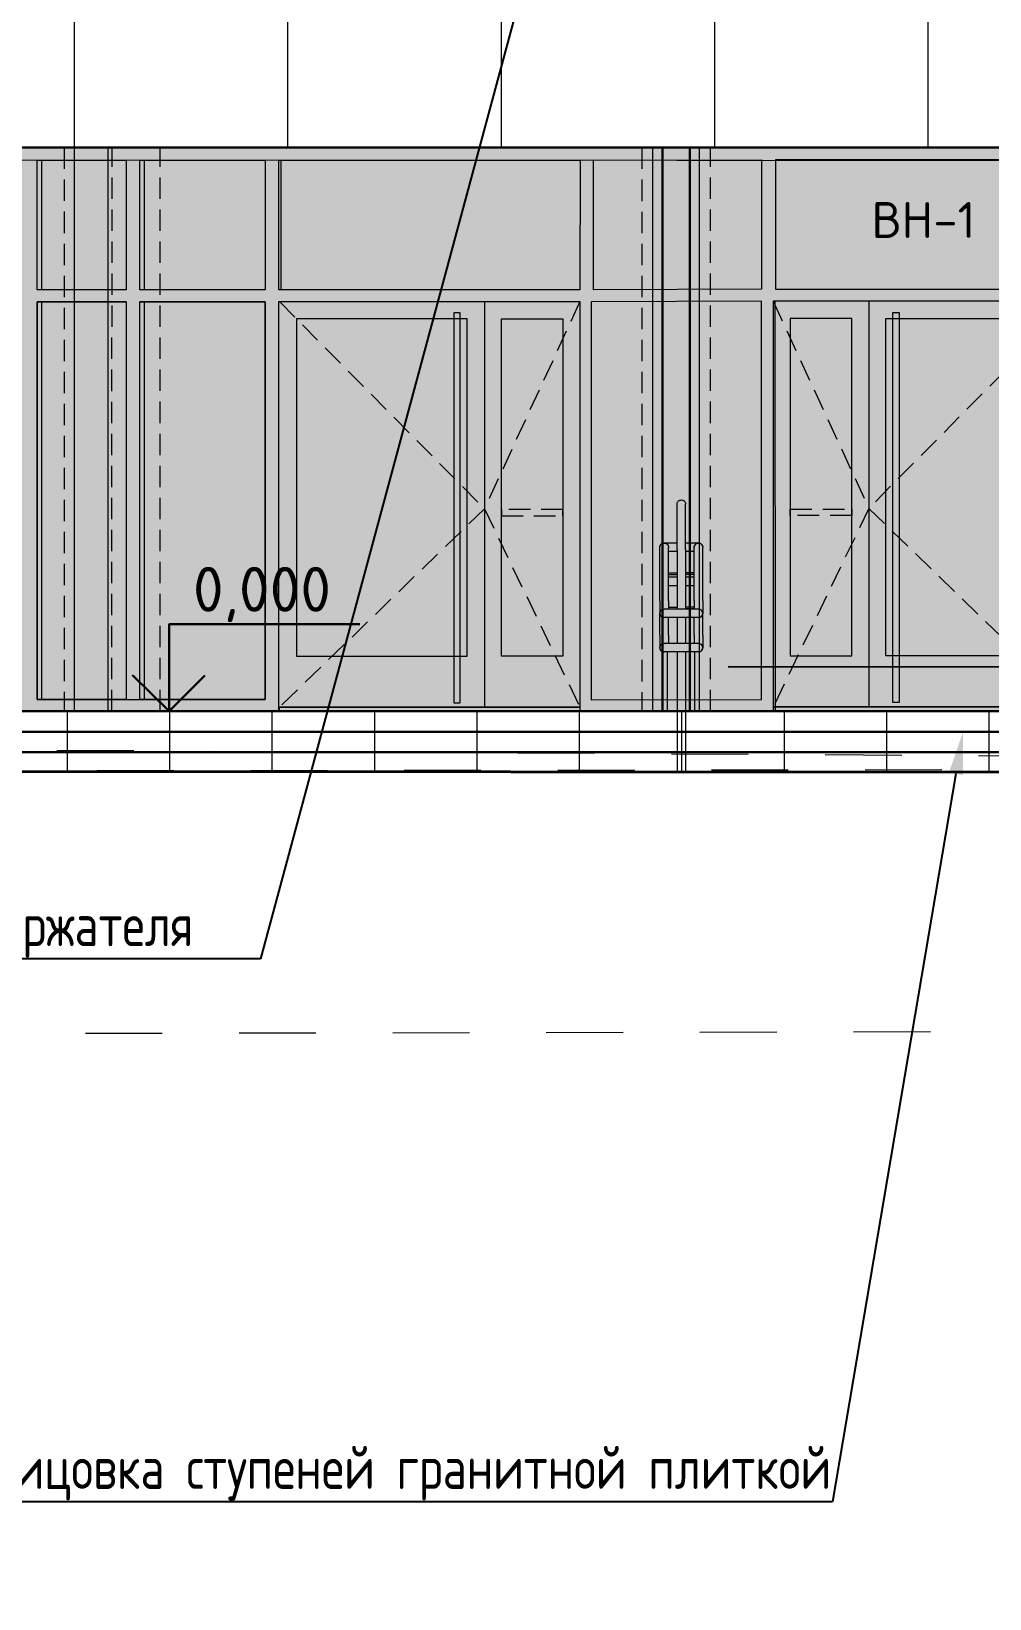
# Model space of a CAD drawing. Header units: millimetres. Extents: x -136099598 to 9192475, y 0 to 555997.
# Drawn here: x -319364 to -313750, y 283357 to 292534 of the extents above; entities that cross this region are included whole.
import ezdxf
from ezdxf import colors
from ezdxf.entities.mleader import LeaderData, LeaderLine
from ezdxf.math import Vec2, Vec3

# ---------------------------------------------------------------- set-up
doc = ezdxf.new("R2010")
doc.units = ezdxf.units.MM
doc.header["$MEASUREMENT"] = 0
for name, pattern in [('01_base$0$DASHED2', [0.375, 0.25, -0.125]), ('ADSK_Скрыто', [6, 3, -3]), ('DASHED2', [9.525, 6.35, -3.175])]:
    doc.linetypes.add(name, pattern=pattern)
doc.layers.get('0').update_dxf_attribs({"color": 250, "lineweight": 9})
for name, color, linetype, lineweight, true_color in [('!_Окно_00_Штрих_Стекло', 7, 'Continuous', 0, 0x737373), ('RAL 7016', 7, 'Continuous', 0, 0x383e42), ('Конструктив - Перекрытия_Ном._пера__81', 7, 'Continuous', 20, 0x6a6a6a)]:
    doc.layers.add(name, color=color, linetype=linetype, lineweight=lineweight, true_color=true_color)
for name, color, linetype, lineweight in [('!_Цоколь', 7, 'Continuous', 0), ('_Скрыто_', 7, 'ADSK_Скрыто', 9), ('АР-Выноски', 5, 'Continuous', 5), ('АР_Витраж', 4, 'Continuous', 15), ('АР_колонны металлические', 251, 'Continuous', 30), ('АР_Отметки', 250, 'Continuous', 15), ('АР_тонкая линия', 250, 'Continuous', 0), ('Панель', 7, 'Continuous', 9), ('Перекрытия', 7, 'Continuous', 9), ('пунктир', 251, 'Continuous', 13), ('СТЕНЫ кирпич ЛИДЕР', 250, 'Continuous', 15), ('Фасад_тонкие', 7, 'Continuous', 5), ('фасады', 7, 'Continuous', 9)]:
    doc.layers.add(name, color=color, linetype=linetype, lineweight=lineweight)
for name, color, linetype in [('!Рамки Штампы', 7, 'Continuous'), ('PDF _0', 7, 'Continuous'), ('PDF _Текст', 7, 'Continuous'), ('Конструктив - Перекрытия', 7, 'Continuous'), ('Чертеж и Рисунок', 7, 'Continuous')]:
    doc.layers.add(name, color=color, linetype=linetype)
doc.styles.add('ICOCPEUR', font='isocpeur.ttf')
doc.styles.add('ISOCPEUR', font='isocpeur.ttf', dxfattribs={"width": 0.7})
doc.styles.add('PDF ISOCPEUR', font='isocpeur.ttf')

# ---------------------------------------------------------------- blocks, each defined once
blk = doc.blocks.new('A$C9c583e8e')
at = {"layer": 'фасады', "true_color": 0xe9f2f2}
blk.add_hatch(color=7, dxfattribs=at).paths.add_polyline_path([(148.2, 1095.4), (111.2, 1095.4), (112.7, -1188.2), (148.2, -1188.7)])
at = {"layer": 'АР_Витраж', "color": 18, "true_color": 0x000000}
blk.add_lwpolyline([(148.2, 1095.4), (111.2, 1095.4), (111.2, -1188.7), (148.2, -1188.7)], close=True, dxfattribs=at)
blk = doc.blocks.new('A$C26549499')
at = {"layer": '!_Окно_00_Штрих_Стекло'}
h = blk.add_hatch(color=256, dxfattribs=at)
h.dxf.hatch_style = 1
h.set_gradient(color1=(70, 92, 124), color2=(219, 225, 235), name='CURVED')
h.paths.add_polyline_path([(9772, 67.3), (9779.7, 3227.8), (103.1, 3227.8), (97.5, 67.3)])
h = blk.add_hatch(color=256, dxfattribs=at)
h.dxf.hatch_style = 1
h.set_gradient(color1=(70, 92, 124), color2=(219, 225, 235), name='CURVED')
h.paths.add_polyline_path([(2709.5, 323.1), (4269.4, 323.1), (4269.4, 2297.1), (2709.5, 2297.1)])
h = blk.add_hatch(color=256, dxfattribs=at)
h.dxf.hatch_style = 1
h.set_gradient(color1=(70, 92, 124), color2=(219, 225, 235), name='CURVED')
h.paths.add_polyline_path([(7161.6, 325.1), (5601.7, 325.1), (5601.7, 2299.1), (7161.6, 2299.1)])
at = {"true_color": 0x383e42}
h = blk.add_hatch(color=250, dxfattribs=at)
h.dxf.hatch_style = 1
h.paths.add_polyline_path([(4369.4, 2398.1), (2609.5, 2398.1), (2609.5, -1.9), (4369.4, -1.9)])
h.paths.add_polyline_path([(2709.5, 322.7), (2709.5, 2298.1), (4269.4, 2298.1), (4269.4, 322.7)], flags=16)
h = blk.add_hatch(color=250, dxfattribs=at)
h.dxf.hatch_style = 1
h.paths.add_polyline_path([(5501.7, 2400.2), (7261.6, 2400.2), (7261.6, 0.1), (5501.7, 0.1)])
h.paths.add_polyline_path([(7161.6, 324.8), (7161.6, 2300.2), (5601.7, 2300.2), (5601.7, 324.8)], flags=16)
h = blk.add_hatch(color=250, dxfattribs=at)
h.dxf.hatch_style = 1
h.paths.add_polyline_path([(3909.5, 2290.9), (3709.5, 2290.9), (3709.5, 321.6), (3909.5, 321.6)])
h = blk.add_hatch(color=250, dxfattribs=at)
h.dxf.hatch_style = 1
h.paths.add_polyline_path([(5961.6, 2292.9), (6161.6, 2292.9), (6161.6, 323.6), (5961.6, 323.6)])
at = {"layer": 'RAL 7016', "ltscale": 100, "transparency": 33554687}
h = blk.add_hatch(color=256, dxfattribs=at)
h.dxf.hatch_style = 1
h.paths.add_polyline_path([(0, 3300), (9871.1, 3300), (9871.1, 0), (0, 0)])
h.paths.add_polyline_path([(95.7, 3226.4), (97.8, 67.6), (9773.3, 67.6), (9771.2, 3226.4)], flags=16)
h = blk.add_hatch(color=256, dxfattribs=at)
h.dxf.hatch_style = 1
h.paths.add_polyline_path([(1217.2, 58.9), (1217.1, 3227.6), (1120.4, 3227.6), (1120.5, 58.9)])
h = blk.add_hatch(color=256, dxfattribs=at)
h.dxf.hatch_style = 1
h.paths.add_polyline_path([(1818.2, 58.3), (1818.2, 3227.4), (1711.5, 3227.4), (1711.5, 58.3)])
h = blk.add_hatch(color=256, dxfattribs=at)
h.dxf.hatch_style = 1
h.paths.add_polyline_path([(2609.5, 58.9), (2609.5, 3227.2), (2525.8, 3227.2), (2525.9, 58.9)])
h = blk.add_hatch(color=256, dxfattribs=at)
h.dxf.hatch_style = 1
h.paths.add_polyline_path([(4469.6, 58.3), (4469.6, 3227.8), (4369.5, 3227.8), (4369.5, 58.3)])
h = blk.add_hatch(color=256, dxfattribs=at)
h.dxf.hatch_style = 1
h.paths.add_polyline_path([(5533.3, 58.3), (5533.3, 3227.8), (5433.3, 3227.8), (5433.3, 58.3)])
h = blk.add_hatch(color=256, dxfattribs=at)
h.dxf.hatch_style = 1
h.paths.add_polyline_path([(9817.8, 2466.5), (53.3, 2467.6), (53.3, 2397.6), (9817.8, 2397.6)])
at = {"ltscale": 150}
blk.add_lwpolyline([(-2.1, 3227.8), (9871, 3225.4), (9871, 3300), (-4.3, 3300)], close=True, dxfattribs=at)
at = {"layer": 'PDF _0', "lineweight": 0}
for points in [[(1190.5, 3227), (1711.5, 3227), (1711.5, 2468.2), (1190.5, 2468.2)], [(1791.5, 3227), (2526, 3227), (2525.9, 2468.2), (1791.5, 2468.2)], [(2604.8, 3227), (4369.8, 3227), (4369.5, 2468.2), (2604.8, 2468.2)], [(4449.6, 3227), (5433.3, 3228.6), (5433.3, 2471.3), (4449.6, 2468.2)], [(7270, 3228.6), (5514.8, 3228.6), (5514.8, 2471.3), (7270, 2471.3)], [(1190.5, 2397.6), (1711.5, 2397.6), (1711.5, 67.6), (1190.5, 67.6)], [(1791.5, 2397.6), (2525.9, 2397.6), (2525.9, 67.6), (1791.5, 67.6)], [(1791.5, 2397.6), (2525.9, 2397.6), (2525.9, 67.6), (1791.5, 67.6)], [(2604.8, 2398.1), (4369.4, 2398.1), (4369.4, 0), (2604.8, 0)], [(5433.3, 2400.7), (4434.6, 2397.6), (4434.6, 66), (5433.3, 69.2)], [(7269.9, 2401.3), (5511.9, 2401.3), (5512.4, 2), (7270.3, 0)]]:
    blk.add_lwpolyline(points, close=True, dxfattribs=at)
for points in [[(1217.2, 2468.2), (1217.2, 3225.5)], [(1818.2, 2468.2), (1818.2, 3225.5)], [(2618.1, 2468.2), (2618.1, 3225.5)], [(1711.5, 2397.6), (1190.5, 2397.6), (1190.5, 67.6), (2525.9, 67.6), (2525.9, 2397.6), (1791.5, 2397.6)], [(1217.2, 67.6), (1217.2, 2397.6)], [(1217.2, 67.6), (1217.2, 2397.6)], [(1818.2, 67.6), (1818.2, 2397.6)], [(9871.1, 0), (0, 0)]]:
    blk.add_lwpolyline(points, dxfattribs=at)
at = {"layer": 'PDF _0', "color": 251, "lineweight": 0, "true_color": 0x626366, "transparency": 33554559}
for points in [[(2604.8, 0), (2604.8, 0), (0, 0)], [(5513.1, 3.1), (5513.1, 3.1), (4365.1, 0)]]:
    blk.add_solid(points, dxfattribs=at)
at = {"layer": 'АР_Витраж', "color": 18, "true_color": 0x000000}
for points in [[(2604.8, 2398.1), (4369.4, 2398.1), (4369.4, 23.1), (2604.8, 23.1)], [(7270.1, 2400.2), (5501.7, 2400.2), (5501.7, 25.1), (7270.1, 25.1)], [(3709.5, 2298.1), (2709.5, 2298.1), (2709.5, 323.1), (3709.5, 323.1)], [(3909.5, 2298.1), (4269.4, 2298.1), (4269.4, 323.1), (3909.5, 323.1)], [(5961.6, 2300.2), (5601.7, 2300.2), (5601.7, 325.1), (5961.6, 325.1)], [(6161.6, 2300.2), (7161.6, 2300.2), (7161.6, 325.1), (6161.6, 325.1)], [(2609.5, 23.1), (4369.4, 23.1), (4369.4, -2), (2609.5, -2)], [(7261.6, 25.1), (5501.7, 25.1), (5501.7, 0), (7261.6, 0)]]:
    blk.add_lwpolyline(points, close=True, dxfattribs=at)
at = {"layer": 'Панель'}
for p, q in [((3809.5, 2398.1), (3809.5, 23.1)), ((6061.6, 2400.2), (6061.6, 25.1))]:
    blk.add_line(p, q, dxfattribs=at)
at = {"layer": 'Перекрытия', "linetype": 'DASHED2', "ltscale": 20}
for points in [[(2609.5, 2398.1), (3809.5, 1185.6), (2609.5, 23.1)], [(4369.4, 2398.1), (3809.5, 1185.6), (4369.4, 23.1)], [(5501.7, 2400.2), (6061.6, 1187.6), (5501.7, 25.1)], [(7261.6, 2400.2), (6061.6, 1187.6), (7261.6, 25.1)]]:
    blk.add_lwpolyline(points, dxfattribs=at)
for points in [[(3909.5, 1144.8), (4269.4, 1144.8), (4269.4, 1181.6), (3909.5, 1181.6)], [(5961.6, 1146.8), (5601.7, 1146.8), (5601.7, 1183.6), (5961.6, 1183.6)]]:
    blk.add_lwpolyline(points, close=True, dxfattribs=at)
at = {"layer": '!Рамки Штампы', "color": 2, "linetype": 'ByBlock', "lineweight": 5, "ltscale": 40}
blk.add_blockref('A$C9c583e8e', (3520, 1238), dxfattribs=at)
at = {"layer": '!Рамки Штампы', "color": 2, "linetype": 'ByBlock', "lineweight": 5, "ltscale": 40, "xscale": -1}
blk.add_blockref('A$C9c583e8e', (6351.1, 1240), dxfattribs=at)
at = {"layer": 'PDF _Текст', "lineweight": 0, "insert": (6077.4, 2771.4), "char_height": 209.99, "attachment_point": 7, "style": 'PDF ISOCPEUR'}
blk.add_mtext('ВН-1', dxfattribs=at)
blk = doc.blocks.new('_DotSmall')
at = {"color": 0, "linetype": 'ByBlock', "const_width": 0.5}
blk.add_lwpolyline([(-0.0625, 0, 1), (0.0625, 0, 1)], format="xyb", close=True, dxfattribs=at)
blk = doc.blocks.new('Элемент Разреза_11')
at = {"layer": 'Конструктив - Перекрытия_Ном._пера__81', "color": 251, "linetype": 'Continuous', "lineweight": 20, "true_color": 0x6a6a6a}
for p, q in [((30453.9, -240), (30696, -240)), ((30696, -240), (30942.8, -240)), ((30942.8, -240), (31194, -240)), ((31194, -240), (31449.4, -240)), ((31449.4, -240), (31708.5, -240)), ((31708.5, -240), (31971.1, -240)), ((31971.1, -240), (32236.8, -240)), ((32236.8, -240), (32505.2, -240)), ((32505.2, -240), (32776, -240)), ((32776, -240), (33048.8, -240)), ((33048.8, -240), (33323.4, -240)), ((33323.4, -240), (33599.3, -240)), ((33599.3, -240), (33876.1, -240)), ((33876.1, -240), (34153.6, -240)), ((34153.6, -240), (34431.3, -240)), ((34431.3, -240), (34708.9, -240)), ((34708.9, -240), (34986, -240)), ((34986, -240), (35262.3, -240)), ((35262.3, -240), (35537.4, -240)), ((35537.4, -240), (35810.9, -240)), ((35810.9, -240), (36082.6, -240)), ((36082.6, -240), (36351.9, -240))]:
    blk.add_line(p, q, dxfattribs=at)
blk = doc.blocks.new('Элемент Разреза_19')
at = {"layer": 'Конструктив - Перекрытия_Ном._пера__81', "color": 251, "linetype": 'Continuous', "lineweight": 20, "true_color": 0x6a6a6a}
for p, q in [((30407.1, 0), (30631.7, 0)), ((30631.7, 0), (30861.5, 0)), ((30861.5, 0), (31096.3, 0)), ((31096.3, 0), (31335.7, 0)), ((31335.7, 0), (31579.4, 0)), ((31579.4, 0), (31827, 0)), ((31827, 0), (32078.1, 0)), ((32078.1, 0), (32332.5, 0)), ((32332.5, 0), (32589.6, 0)), ((32589.6, 0), (32849.3, 0)), ((32849.3, 0), (33111.1, 0)), ((33111.1, 0), (33374.7, 0)), ((33374.7, 0), (33639.6, 0)), ((33639.6, 0), (33905.5, 0)), ((33905.5, 0), (34172, 0)), ((34172, 0), (34438.8, 0)), ((34438.8, 0), (34705.5, 0)), ((34705.5, 0), (34971.6, 0)), ((34971.6, 0), (35236.8, 0)), ((35236.8, 0), (35500.8, 0)), ((35500.8, 0), (35763.2, 0)), ((35763.2, 0), (36023.5, 0)), ((36023.5, 0), (36281.5, 0))]:
    blk.add_line(p, q, dxfattribs=at)
blk = doc.blocks.new('Элемент Разреза_20')
at = {"layer": 'Конструктив - Перекрытия_Ном._пера__81', "color": 251, "linetype": 'Continuous', "lineweight": 20, "true_color": 0x6a6a6a}
for p, q in [((30512.3, -120), (30748.5, -120)), ((30748.5, -120), (30989.5, -120)), ((30989.5, -120), (31235.2, -120)), ((31235.2, -120), (31485.1, -120)), ((31485.1, -120), (31738.9, -120)), ((31738.9, -120), (31996.2, -120)), ((31996.2, -120), (32256.8, -120)), ((32256.8, -120), (32520.2, -120)), ((32520.2, -120), (32786.1, -120)), ((32786.1, -120), (33054.1, -120)), ((33054.1, -120), (33323.9, -120)), ((33323.9, -120), (33595.1, -120)), ((33595.1, -120), (33867.4, -120)), ((33867.4, -120), (34140.2, -120)), ((34140.2, -120), (34413.4, -120)), ((34413.4, -120), (34686.4, -120)), ((34686.4, -120), (34959, -120)), ((34959, -120), (35230.8, -120)), ((35230.8, -120), (35501.3, -120)), ((35501.3, -120), (35770.3, -120)), ((35770.3, -120), (36037.3, -120)), ((36037.3, -120), (36302, -120))]:
    blk.add_line(p, q, dxfattribs=at)

msp = doc.modelspace()

# ---------------------------------------------------------------- hatches: boundary and pattern name
at = {"layer": '!_Цоколь', "lineweight": 0, "ltscale": 5, "true_color": 0xf1ece1}
h = msp.add_hatch(dxfattribs=at)
h.set_pattern_fill('ANSI37', color=254, scale=4800, angle=45)
h.set_pattern_definition([(90, (541247.05, -43.14), (-600, 1e-13), []), (180, (541247.05, -43.14), (-2e-13, -600), [])])
h.paths.add_polyline_path([(-307903.2, 288553.5), (-322069.7, 288553.6), (-322073.5, 288201.1), (-307903.2, 288196.7)])
at = {"layer": 'АР_колонны металлические', "ltscale": 150, "true_color": 0x4d4d4d, "transparency": 33554687}
h = msp.add_hatch(color=251, dxfattribs=at)
h.dxf.hatch_style = 1
h.paths.add_polyline_path([(-322268.6, 291853.6), (-322285.3, 291853.6), (-322285.3, 288553.6), (-322268.6, 288553.6)])
h.paths.add_polyline_path([(-322109.5, 291853.6), (-322268.6, 291853.6), (-322268.6, 288553.6), (-322109.5, 288553.6)])
h.paths.add_polyline_path([(-320204.2, 291853.6), (-320319.3, 291853.6), (-320319.3, 288553.6), (-320204.2, 288553.6)])
h.paths.add_polyline_path([(-320093.1, 291853.6), (-320204.2, 291853.6), (-320204.2, 288553.6), (-320093.1, 288553.6)])
h.paths.add_polyline_path([(-315507.2, 291853.6), (-315667.2, 291853.6), (-315667.2, 288553.6), (-315507.2, 288553.6)])
h.paths.add_polyline_path([(-310971.1, 291853.6), (-311082.3, 291853.6), (-311082.3, 288553.6), (-310971.1, 288553.6)])
h.paths.add_polyline_path([(-310856, 291853.6), (-310971.1, 291853.6), (-310971.1, 288553.6), (-310856, 288553.6)])
h.paths.add_polyline_path([(-308904.8, 291853.6), (-309063.9, 291853.6), (-309063.9, 288553.6), (-308904.8, 288553.6)])
h.paths.add_polyline_path([(-308888.1, 291853.6), (-308904.8, 291853.6), (-308904.8, 288553.6), (-308888.1, 288553.6)])
h = msp.add_hatch(color=251, dxfattribs=at)
h.dxf.hatch_style = 1
h.paths.add_polyline_path([(-318916.3, 291853.6), (-319112, 291853.6), (-319112, 288553.6), (-318916.3, 288553.6)])
h.paths.add_polyline_path([(-320481.2, 291853.6), (-320509.6, 291853.6), (-320509.6, 288553.6), (-320481.2, 288553.6)])
h.paths.add_polyline_path([(-315450.9, 291853.6), (-315507.2, 291853.6), (-315507.2, 288553.6), (-315450.9, 288553.6)])
h.paths.add_polyline_path([(-315667.2, 291853.6), (-315723, 291853.6), (-315723, 288553.6), (-315667.2, 288553.6)])
h.paths.add_polyline_path([(-312059.7, 291853.6), (-312255.4, 291853.6), (-312255.4, 288553.6), (-312059.7, 288553.6)])
h.paths.add_polyline_path([(-310664.4, 291853.6), (-310692.8, 291853.6), (-310692.8, 288553.6), (-310664.4, 288553.6)])
at = {"layer": 'СТЕНЫ кирпич ЛИДЕР', "lineweight": 5, "ltscale": 100}
h = msp.add_hatch(dxfattribs=at)
h.set_pattern_fill('GRATE', color=256, scale=40000, angle=90)
h.set_pattern_definition([(90, (198387.5, 4000), (-1250, 8e-14), []), (180, (198387.5, 4000), (-6e-13, -5000), [])])
h.paths.add_polyline_path([(-308424.1, 293053.5), (-322720.9, 293053.6), (-322720.5, 291853.6), (-308423.6, 291853.5)])

# ---------------------------------------------------------------- linework, layer by layer
at = {"layer": '_Скрыто_', "color": 6, "ltscale": 150}
for points in [[(-356622.2, 288552.2), (-356622.2, 288552.2), (-350192, 288553.6), (-350192, 288804.9), (-320519.4, 288804.9), (-320519.5, 288553.5), (-310648.3, 288553.6), (-310648.3, 288804.5), (-294677, 288804.9), (-294677, 288553.6), (-281257, 288553.6), (-281257, 287753), (-281257, 287708.5), (-281257, 287380.4), (-302553.9, 288027), (-302564.4, 288225.7), (-350192.1, 288506), (-350192, 288243.6), (-356781.4, 288248.4), (-356782.1, 288553.6), (-356622.2, 288552.2)], [(-356795, 288245.2), (-350192, 288243.6), (-350191.6, 288503.5), (-328651.3, 288362.5), (-328652.4, 288291.8), (-322579.8, 288201.4), (-302564.4, 288225.7), (-302564.4, 288027.1), (-294677, 287913.4), (-294680.4, 287771.5), (-281257, 287443.6), (-281257, 285947), (-294677, 286299.2), (-294677, 286396.9), (-302397, 286511.1), (-302397, 286700.6), (-328812, 286645.1), (-328812, 286873.4), (-350145.2, 287071.4), (-350145.2, 286770.5), (-356624.6, 286742.5), (-356795, 286742.5), (-356795, 288245)]]:
    msp.add_lwpolyline(points, dxfattribs=at)
at = {"layer": 'АР_колонны металлические', "lineweight": 18, "ltscale": 500}
for points in [[(-319112, 288553.6), (-319112, 291853.6), (-318916.3, 291853.6), (-318916.3, 288553.6)], [(-315723, 288553.6), (-315723, 291853.6), (-315450.9, 291853.6), (-315450.9, 288553.6)]]:
    msp.add_lwpolyline(points, close=True, dxfattribs=at)
at = {"layer": 'АР_колонны металлические', "ltscale": 500}
msp.add_lwpolyline([(-315507.2, 288553.6), (-315507.2, 291853.6), (-315667.2, 291853.6), (-315667.2, 288553.6)], close=True, dxfattribs=at)
at = {"layer": 'АР_тонкая линия', "color": 3, "lineweight": 40, "ltscale": 100}
msp.add_line((-322748.6, 288201.4), (-308233.2, 288194.6), dxfattribs=at)
at = {"layer": 'пунктир', "linetype": '01_base$0$DASHED2', "ltscale": 500}
msp.add_line((-318893.3, 288553.5), (-318890.4, 291853.6), dxfattribs=at)
for points in [[(-319170.9, 288553.6), (-318609.8, 288553.6), (-318609.8, 291853.6), (-319170.9, 291853.6)], [(-315787.2, 288553.6), (-315385.1, 288553.6), (-315385.1, 291853.5), (-315787.1, 291853.5)]]:
    msp.add_lwpolyline(points, close=True, dxfattribs=at)
at = {"layer": 'СТЕНЫ кирпич ЛИДЕР', "lineweight": 30, "ltscale": 100}
for p, q in [((-322660.7, 288553.6), (-308484.3, 288552.9)), ((-322908.9, 288433.1), (-308235.6, 288433.5)), ((-323207.6, 288313.7), (-307937.2, 288313.5))]:
    msp.add_line(p, q, dxfattribs=at)
msp.add_lwpolyline([(-322720.7, 293053.6), (-308423.9, 293053.5), (-308423.9, 291853.5), (-322720.7, 291853.6)], close=True, dxfattribs=at)
at = {"layer": 'СТЕНЫ кирпич ЛИДЕР', "ltscale": 100}
msp.add_lwpolyline([(-322720.7, 293053.6), (-308423.9, 293053.6), (-308423.9, 291853.6), (-322720.7, 291853.6)], close=True, dxfattribs=at)
at = {"layer": 'Фасад_тонкие', "lineweight": 30}
msp.add_lwpolyline([(-317440.4, 289063.4), (-318556.1, 289063.5), (-318556.2, 288553.6), (-318769.5, 288762.5), (-318556.2, 288553.6), (-318347.2, 288762.5)], dxfattribs=at)
at = {"layer": 'Чертеж и Рисунок', "color": 0, "linetype": 'Continuous', "lineweight": 15}
for p, q in [((-315581.1, 289765.3), (-315580.7, 289769.7)), ((-315581.1, 289765), (-315581.1, 289765.3)), ((-315581.1, 289763.4), (-315581.1, 289765)), ((-315581.1, 289760.2), (-315581.1, 289763.4)), ((-315581.1, 289741.9), (-315581.1, 289760.2)), ((-315581.1, 289500.8), (-315581.1, 289741.9)), ((-315580.7, 289769.7), (-315579.6, 289773.9)), ((-315579.6, 289773.9), (-315577.7, 289777.9)), ((-315577.7, 289777.9), (-315575.2, 289781.5)), ((-315575.2, 289781.5), (-315572.1, 289784.6)), ((-315572.1, 289784.6), (-315568.5, 289787.1)), ((-315568.5, 289787.1), (-315564.6, 289789)), ((-315564.6, 289789), (-315560.4, 289790.1)), ((-315560.4, 289790.1), (-315556, 289790.5)), ((-315556, 289790.5), (-315551.6, 289790.1)), ((-315551.6, 289790.1), (-315547.4, 289789)), ((-315547.4, 289789), (-315543.4, 289787.1)), ((-315543.4, 289787.1), (-315539.8, 289784.6)), ((-315539.8, 289784.6), (-315536.8, 289781.5)), ((-315536.8, 289781.5), (-315534.2, 289777.9)), ((-315534.2, 289777.9), (-315532.4, 289773.9)), ((-315532.4, 289773.9), (-315531.3, 289769.7)), ((-315531.3, 289769.7), (-315530.9, 289765.3)), ((-315530.9, 289765), (-315530.9, 289765.3)), ((-315530.9, 289763.4), (-315530.9, 289765)), ((-315530.9, 289760.2), (-315530.9, 289763.4)), ((-315530.9, 289741.9), (-315530.9, 289760.2)), ((-315530.9, 289500.8), (-315530.9, 289741.9)), ((-315669, 289535.3), (-315665, 289537)), ((-315667.7, 289535.5), (-315666.1, 289536.5)), ((-315666.1, 289536.5), (-315665.3, 289536.7)), ((-315665, 289537), (-315660.8, 289538.1)), ((-315660.8, 289538.1), (-315656.5, 289538.5)), ((-315656.5, 289538.5), (-315652.1, 289538.1)), ((-315653.5, 289538.5), (-315656.5, 289538.5)), ((-315647.5, 289538.5), (-315653.5, 289538.5)), ((-315652.1, 289538.1), (-315647.9, 289537)), ((-315647.9, 289537), (-315643.9, 289535.3)), ((-315647.6, 289536.7), (-315646.9, 289536.5)), ((-315638.7, 289538.5), (-315647.5, 289538.5)), ((-315646.9, 289536.5), (-315645.7, 289535.7)), ((-315627.4, 289538.5), (-315638.7, 289538.5)), ((-315613.9, 289538.5), (-315627.4, 289538.5)), ((-315598.7, 289538.5), (-315613.9, 289538.5)), ((-315582.1, 289538.5), (-315598.7, 289538.5)), ((-315581.1, 289538.5), (-315582.1, 289538.5)), ((-315529.9, 289538.5), (-315530.9, 289538.5)), ((-315513.4, 289538.5), (-315529.9, 289538.5)), ((-315498.2, 289538.5), (-315513.4, 289538.5)), ((-315484.7, 289538.5), (-315498.2, 289538.5)), ((-315473.4, 289538.5), (-315484.7, 289538.5)), ((-315464.6, 289538.5), (-315473.4, 289538.5)), ((-315468.1, 289535.3), (-315464.1, 289537)), ((-315465.1, 289536.5), (-315466.5, 289535.6)), ((-315464.4, 289536.7), (-315465.1, 289536.5)), ((-315458.6, 289538.5), (-315464.6, 289538.5)), ((-315464.1, 289537), (-315459.9, 289538.1)), ((-315459.9, 289538.1), (-315455.5, 289538.5)), ((-315455.5, 289538.5), (-315458.6, 289538.5)), ((-315455.5, 289538.5), (-315451.2, 289538.1)), ((-315451.2, 289538.1), (-315446.9, 289537)), ((-315446.9, 289537), (-315443, 289535.3)), ((-315445.9, 289536.5), (-315446.7, 289536.7)), ((-315444.5, 289535.6), (-315445.9, 289536.5)), ((-315681.6, 289515.1), (-315681.2, 289519.2)), ((-315681.6, 289513.3), (-315681.3, 289515.3)), ((-315681.6, 289513.7), (-315681.6, 289515.1)), ((-315681.5, 289512.5), (-315681.6, 289513.3)), ((-315681.6, 289440.5), (-315681.6, 289513)), ((-315681.2, 289519.2), (-315680.1, 289523.1)), ((-315680.7, 289518.1), (-315679.7, 289523)), ((-315680.1, 289523.1), (-315678.2, 289526.8)), ((-315679.7, 289523), (-315674.3, 289531.1)), ((-315678.2, 289526.8), (-315675.7, 289530.1)), ((-315675.7, 289530.1), (-315672.6, 289533)), ((-315674.3, 289531.1), (-315671.5, 289533)), ((-315672.6, 289533), (-315669, 289535.3)), ((-315643.9, 289535.3), (-315640.3, 289533)), ((-315640.3, 289533), (-315637.2, 289530.1)), ((-315640.3, 289532.2), (-315638.8, 289531.1)), ((-315638.8, 289531.1), (-315633.3, 289523)), ((-315637.2, 289530.1), (-315634.7, 289526.8)), ((-315634.7, 289526.8), (-315632.9, 289523.1)), ((-315633.3, 289523), (-315632.9, 289520.7)), ((-315632.9, 289523.1), (-315631.7, 289519.2)), ((-315631.7, 289519.2), (-315631.3, 289515.1)), ((-315631.6, 289514.1), (-315631.4, 289513.3)), ((-315631.4, 289513.3), (-315631.5, 289513)), ((-315631.3, 289440.5), (-315631.3, 289515.1)), ((-315627.4, 289488.2), (-315631.3, 289488.2)), ((-315613.9, 289488.2), (-315627.4, 289488.2)), ((-315598.7, 289488.2), (-315613.9, 289488.2)), ((-315582.1, 289488.2), (-315598.7, 289488.2)), ((-315581.1, 289488.2), (-315582.1, 289488.2)), ((-315581.1, 289500.8), (-315581.1, 289482.4)), ((-315581.1, 289482.4), (-315581.1, 289478.2)), ((-315581.1, 289478.2), (-315581.1, 289473.3)), ((-315581.1, 289473.3), (-315581.1, 289467.4)), ((-315581.1, 289467.4), (-315581.1, 289460.7)), ((-315581.1, 289460.7), (-315581.1, 289453.2)), ((-315581.1, 289453.2), (-315581.1, 289445.2)), ((-315581.1, 289445.2), (-315581.1, 289436.7)), ((-315530.9, 289500.8), (-315530.9, 289482.4)), ((-315529.9, 289488.2), (-315530.9, 289488.2)), ((-315530.9, 289482.4), (-315530.9, 289478.2)), ((-315530.9, 289478.2), (-315530.9, 289473.3)), ((-315530.9, 289473.3), (-315530.9, 289467.4)), ((-315530.9, 289467.4), (-315530.9, 289460.7)), ((-315530.9, 289460.7), (-315530.9, 289453.2)), ((-315530.9, 289453.2), (-315530.9, 289445.2)), ((-315530.9, 289445.2), (-315530.9, 289436.7)), ((-315513.4, 289488.2), (-315529.9, 289488.2)), ((-315498.2, 289488.2), (-315513.4, 289488.2)), ((-315484.7, 289488.2), (-315498.2, 289488.2)), ((-315480.6, 289488.2), (-315484.7, 289488.2)), ((-315480.6, 289515.1), (-315480.3, 289519.2)), ((-315480.6, 289440.5), (-315480.6, 289515.1)), ((-315480.4, 289514.7), (-315480.6, 289513.3)), ((-315480.6, 289513.3), (-315480.5, 289512.8)), ((-315480.3, 289519.2), (-315479.1, 289523.1)), ((-315478.7, 289523), (-315479.4, 289519.5)), ((-315479.1, 289523.1), (-315477.3, 289526.8)), ((-315473.3, 289531.1), (-315478.7, 289523)), ((-315477.3, 289526.8), (-315474.8, 289530.1)), ((-315474.8, 289530.1), (-315471.7, 289533)), ((-315471.1, 289532.6), (-315473.3, 289531.1)), ((-315471.7, 289533), (-315468.1, 289535.3)), ((-315443, 289535.3), (-315439.4, 289533)), ((-315437.8, 289531.1), (-315440, 289532.6)), ((-315439.4, 289533), (-315436.3, 289530.1)), ((-315432.3, 289523), (-315437.8, 289531.1)), ((-315436.3, 289530.1), (-315433.8, 289526.8)), ((-315433.8, 289526.8), (-315431.9, 289523.1)), ((-315431.6, 289519.5), (-315432.3, 289523)), ((-315431.9, 289523.1), (-315430.8, 289519.2)), ((-315430.8, 289519.2), (-315430.4, 289515.1)), ((-315430.4, 289513.3), (-315430.7, 289514.7)), ((-315430.5, 289512.8), (-315430.4, 289513.3)), ((-315430.4, 289440.5), (-315430.4, 289515.1)), ((-315681.6, 289199.4), (-315681.6, 289440.5)), ((-315631.3, 289199.4), (-315631.3, 289440.5)), ((-315631.3, 289365.1), (-315630.7, 289364.9)), ((-315631.3, 289354.9), (-315626.5, 289354.5)), ((-315630.7, 289364.9), (-315626.1, 289364.5)), ((-315626.5, 289354.5), (-315581.1, 289354.5)), ((-315626.1, 289364.5), (-315581.1, 289364.5)), ((-315581.1, 289436.7), (-315581.1, 289427.8)), ((-315581.1, 289427.8), (-315581.1, 289418)), ((-315581.1, 289418), (-315581.1, 289151.7)), ((-315530.9, 289436.7), (-315530.9, 289427.8)), ((-315530.9, 289427.8), (-315530.9, 289418)), ((-315530.9, 289418), (-315530.9, 289151.7)), ((-315485.9, 289364.5), (-315530.9, 289364.5)), ((-315485.4, 289354.5), (-315530.9, 289354.5)), ((-315481.3, 289364.9), (-315485.9, 289364.5)), ((-315480.6, 289354.9), (-315485.4, 289354.5)), ((-315480.6, 289365.1), (-315481.3, 289364.9)), ((-315480.6, 289199.4), (-315480.6, 289440.5)), ((-315430.4, 289199.4), (-315430.4, 289440.5)), ((-315681.6, 289312.4), (-315681.6, 289312.8)), ((-315681.6, 289312.1), (-315681.6, 289312.4)), ((-315627.4, 289337.5), (-315631.3, 289337.5)), ((-315627.4, 289287.3), (-315631.3, 289287.3)), ((-315613.9, 289337.5), (-315627.4, 289337.5)), ((-315613.9, 289287.3), (-315627.4, 289287.3)), ((-315598.7, 289337.5), (-315613.9, 289337.5)), ((-315598.7, 289287.3), (-315613.9, 289287.3)), ((-315582.1, 289337.5), (-315598.7, 289337.5)), ((-315582.1, 289287.3), (-315598.7, 289287.3)), ((-315581.1, 289337.5), (-315582.1, 289337.5)), ((-315581.1, 289287.3), (-315582.1, 289287.3)), ((-315529.9, 289337.5), (-315530.9, 289337.5)), ((-315529.9, 289287.3), (-315530.9, 289287.3)), ((-315513.4, 289337.5), (-315529.9, 289337.5)), ((-315513.4, 289287.3), (-315529.9, 289287.3)), ((-315498.2, 289337.5), (-315513.4, 289337.5)), ((-315498.2, 289287.3), (-315513.4, 289287.3)), ((-315484.7, 289337.5), (-315498.2, 289337.5)), ((-315484.7, 289287.3), (-315498.2, 289287.3)), ((-315480.6, 289337.5), (-315484.7, 289337.5)), ((-315480.6, 289287.3), (-315484.7, 289287.3)), ((-315681.6, 289199.4), (-315681.6, 289126.9)), ((-315631.3, 289199.4), (-315631.3, 289151.7)), ((-315480.6, 289199.4), (-315480.6, 289151.7)), ((-315430.4, 289199.4), (-315430.4, 289124.8)), ((-315681.6, 289126.6), (-315679.7, 289136.2)), ((-315679.7, 289117), (-315681.6, 289126.6)), ((-315681.6, 289126.2), (-315681.6, 289124.8)), ((-315681.5, 289125.8), (-315681.6, 289124.8)), ((-315681.6, 288998.5), (-315681.6, 289124.8)), ((-315681.6, 289124.8), (-315681.2, 289120.7)), ((-315681.2, 289120.7), (-315680.1, 289116.8)), ((-315680.1, 289116.8), (-315678.2, 289113.1)), ((-315679.7, 289136.2), (-315674.3, 289144.3)), ((-315674.3, 289108.8), (-315679.7, 289117)), ((-315678.2, 289113.1), (-315675.7, 289109.8)), ((-315675.7, 289109.8), (-315672.6, 289106.9)), ((-315674.3, 289144.3), (-315666.1, 289149.8)), ((-315666.1, 289103.4), (-315674.3, 289108.8)), ((-315672.6, 289106.9), (-315669, 289104.6)), ((-315669, 289104.6), (-315665, 289102.9)), ((-315666.1, 289149.8), (-315656.5, 289151.7)), ((-315656.5, 289101.5), (-315666.1, 289103.4)), ((-315665, 289102.9), (-315660.8, 289101.8)), ((-315660.8, 289101.8), (-315656.6, 289101.5)), ((-315653.5, 289151.7), (-315656.5, 289151.7)), ((-315653.5, 289101.5), (-315656.5, 289101.5)), ((-315647.5, 289151.7), (-315653.5, 289151.7)), ((-315647.5, 289101.5), (-315653.5, 289101.5)), ((-315638.7, 289151.7), (-315647.5, 289151.7)), ((-315638.7, 289101.5), (-315647.5, 289101.5)), ((-315627.4, 289151.7), (-315638.7, 289151.7)), ((-315627.4, 289101.5), (-315638.7, 289101.5)), ((-315631.3, 289164.2), (-315630.7, 289164)), ((-315631.3, 289154), (-315626.5, 289153.6)), ((-315631.3, 288998.5), (-315631.3, 289101.5)), ((-315630.7, 289164), (-315626.1, 289163.6)), ((-315613.9, 289151.7), (-315627.4, 289151.7)), ((-315613.9, 289101.5), (-315627.4, 289101.5)), ((-315626.5, 289153.6), (-315581.1, 289153.6)), ((-315626.1, 289163.6), (-315581.1, 289163.6)), ((-315598.7, 289151.7), (-315613.9, 289151.7)), ((-315598.7, 289101.5), (-315613.9, 289101.5)), ((-315582.1, 289151.7), (-315598.7, 289151.7)), ((-315582.1, 289101.5), (-315598.7, 289101.5)), ((-315564.8, 289151.7), (-315582.1, 289151.7)), ((-315564.8, 289101.5), (-315582.1, 289101.5)), ((-315581.1, 289101.5), (-315581.1, 288950.8)), ((-315547.2, 289151.7), (-315564.8, 289151.7)), ((-315547.2, 289101.5), (-315564.8, 289101.5)), ((-315529.9, 289151.7), (-315547.2, 289151.7)), ((-315529.9, 289101.5), (-315547.2, 289101.5)), ((-315485.9, 289163.6), (-315530.9, 289163.6)), ((-315485.4, 289153.6), (-315530.9, 289153.6)), ((-315530.9, 289101.5), (-315530.9, 288950.8)), ((-315513.4, 289151.7), (-315529.9, 289151.7)), ((-315513.4, 289101.5), (-315529.9, 289101.5)), ((-315498.2, 289151.7), (-315513.4, 289151.7)), ((-315498.2, 289101.5), (-315513.4, 289101.5)), ((-315484.7, 289151.7), (-315498.2, 289151.7)), ((-315484.7, 289101.5), (-315498.2, 289101.5)), ((-315481.3, 289164), (-315485.9, 289163.6)), ((-315480.6, 289154), (-315485.4, 289153.6)), ((-315473.4, 289151.7), (-315484.7, 289151.7)), ((-315473.4, 289101.5), (-315484.7, 289101.5)), ((-315480.6, 289164.2), (-315481.3, 289164)), ((-315480.6, 288998.5), (-315480.6, 289101.5)), ((-315464.6, 289151.7), (-315473.4, 289151.7)), ((-315464.6, 289101.5), (-315473.4, 289101.5)), ((-315458.6, 289151.7), (-315464.6, 289151.7)), ((-315458.6, 289101.5), (-315464.6, 289101.5)), ((-315455.5, 289151.7), (-315458.6, 289151.7)), ((-315455.5, 289101.5), (-315458.6, 289101.5)), ((-315445.9, 289149.8), (-315455.5, 289151.7)), ((-315455.5, 289101.5), (-315445.9, 289103.4)), ((-315455.5, 289101.5), (-315451.2, 289101.8)), ((-315451.2, 289101.8), (-315446.9, 289102.9)), ((-315446.9, 289102.9), (-315443, 289104.6)), ((-315437.8, 289144.3), (-315445.9, 289149.8)), ((-315445.9, 289103.4), (-315437.8, 289108.8)), ((-315443, 289104.6), (-315439.4, 289106.9)), ((-315439.4, 289106.9), (-315436.3, 289109.8)), ((-315432.3, 289136.2), (-315437.8, 289144.3)), ((-315437.8, 289108.8), (-315432.3, 289117)), ((-315436.3, 289109.8), (-315433.8, 289113.1)), ((-315433.8, 289113.1), (-315431.9, 289116.8)), ((-315430.4, 289126.6), (-315432.3, 289136.2)), ((-315432.3, 289117), (-315430.4, 289126.6)), ((-315431.9, 289116.8), (-315430.8, 289120.7)), ((-315430.8, 289128.8), (-315431, 289129.6)), ((-315430.7, 289128.2), (-315430.8, 289128.8)), ((-315430.8, 289120.7), (-315430.4, 289124.8)), ((-315430.4, 289124.8), (-315430.5, 289126)), ((-315430.4, 288998.5), (-315430.4, 289124.8)), ((-315681.6, 288998.5), (-315681.6, 288926)), ((-315631.3, 288998.5), (-315631.3, 288950.8)), ((-315480.6, 288998.5), (-315480.6, 288950.8)), ((-315430.4, 288998.5), (-315430.4, 288923.9)), ((-315681.6, 288925.7), (-315679.7, 288935.3)), ((-315679.7, 288916.1), (-315681.6, 288925.7)), ((-315681.6, 288925.3), (-315681.6, 288923.9)), ((-315681.5, 288924.9), (-315681.6, 288923.9)), ((-315681.6, 288923.9), (-315681.2, 288919.8)), ((-315681.2, 288919.8), (-315680.1, 288915.9)), ((-315680.1, 288915.9), (-315678.2, 288912.2)), ((-315679.7, 288935.3), (-315674.3, 288943.4)), ((-315674.3, 288907.9), (-315679.7, 288916.1)), ((-315678.2, 288912.2), (-315675.7, 288908.9)), ((-315675.7, 288908.9), (-315672.6, 288906)), ((-315674.3, 288943.4), (-315666.1, 288948.9)), ((-315666.1, 288902.5), (-315674.3, 288907.9)), ((-315672.6, 288906), (-315669, 288903.7)), ((-315669, 288903.7), (-315665, 288902)), ((-315666.1, 288948.9), (-315656.5, 288950.8)), ((-315656.5, 288900.6), (-315666.1, 288902.5)), ((-315665, 288902), (-315660.8, 288900.9)), ((-315660.8, 288900.9), (-315656.6, 288900.6)), ((-315653.5, 288950.8), (-315656.5, 288950.8)), ((-315653.5, 288900.6), (-315656.5, 288900.6)), ((-315647.5, 288950.8), (-315653.5, 288950.8)), ((-315647.5, 288900.6), (-315653.5, 288900.6)), ((-315638.7, 288950.8), (-315647.5, 288950.8)), ((-315638.7, 288900.6), (-315647.5, 288900.6)), ((-315627.4, 288950.8), (-315638.7, 288950.8)), ((-315627.4, 288900.6), (-315638.7, 288900.6)), ((-315636.7, 288559.7), (-315636.7, 288900.6)), ((-315613.9, 288950.8), (-315627.4, 288950.8)), ((-315613.9, 288900.6), (-315627.4, 288900.6)), ((-315598.7, 288950.8), (-315613.9, 288950.8)), ((-315598.7, 288900.6), (-315613.9, 288900.6)), ((-315582.1, 288950.8), (-315598.7, 288950.8)), ((-315582.1, 288900.6), (-315598.7, 288900.6)), ((-315564.8, 288950.8), (-315582.1, 288950.8)), ((-315564.8, 288900.6), (-315582.1, 288900.6)), ((-315581.1, 288900.6), (-315581.1, 288198)), ((-315547.2, 288950.8), (-315564.8, 288950.8)), ((-315547.2, 288900.6), (-315564.8, 288900.6)), ((-315529.9, 288950.8), (-315547.2, 288950.8)), ((-315529.9, 288900.6), (-315547.2, 288900.6)), ((-315530.9, 288900.6), (-315530.9, 288198)), ((-315513.4, 288950.8), (-315529.9, 288950.8)), ((-315513.4, 288900.6), (-315529.9, 288900.6)), ((-315498.2, 288950.8), (-315513.4, 288950.8)), ((-315498.2, 288900.6), (-315513.4, 288900.6)), ((-315484.7, 288950.8), (-315498.2, 288950.8)), ((-315484.7, 288900.6), (-315498.2, 288900.6)), ((-315473.4, 288950.8), (-315484.7, 288950.8)), ((-315473.4, 288900.6), (-315484.7, 288900.6)), ((-315476, 288559.7), (-315476, 288900.6)), ((-315464.6, 288950.8), (-315473.4, 288950.8)), ((-315464.6, 288900.6), (-315473.4, 288900.6)), ((-315458.6, 288950.8), (-315464.6, 288950.8)), ((-315458.6, 288900.6), (-315464.6, 288900.6)), ((-315455.5, 288950.8), (-315458.6, 288950.8)), ((-315455.5, 288900.6), (-315458.6, 288900.6)), ((-315445.9, 288948.9), (-315455.5, 288950.8)), ((-315455.5, 288900.6), (-315445.9, 288902.5)), ((-315455.5, 288900.6), (-315451.2, 288900.9)), ((-315451.2, 288900.9), (-315446.9, 288902)), ((-315446.9, 288902), (-315443, 288903.7)), ((-315437.8, 288943.4), (-315445.9, 288948.9)), ((-315445.9, 288902.5), (-315437.8, 288907.9)), ((-315443, 288903.7), (-315439.4, 288906)), ((-315439.4, 288906), (-315436.3, 288908.9)), ((-315432.3, 288935.3), (-315437.8, 288943.4)), ((-315437.8, 288907.9), (-315432.3, 288916.1)), ((-315436.3, 288908.9), (-315433.8, 288912.2)), ((-315433.8, 288912.2), (-315431.9, 288915.9)), ((-315430.4, 288925.7), (-315432.3, 288935.3)), ((-315432.3, 288916.1), (-315430.4, 288925.7)), ((-315431.9, 288915.9), (-315430.8, 288919.8)), ((-315430.8, 288927.9), (-315431, 288928.7)), ((-315430.7, 288927.3), (-315430.8, 288927.9)), ((-315430.8, 288919.8), (-315430.4, 288923.9)), ((-315430.4, 288923.9), (-315430.5, 288925.1))]:
    msp.add_line(p, q, dxfattribs=at)

# ---------------------------------------------------------------- block references
at = {"ltscale": 150}
msp.add_blockref('A$C26549499', (-320519.4, 288553.6), dxfattribs=at)
at = {"layer": 'Конструктив - Перекрытия', "lineweight": 0}
for name in ['Элемент Разреза_19', 'Элемент Разреза_11']:
    msp.add_blockref(name, (-349917.5, 288553.5), dxfattribs=at)
at = {"layer": 'СТЕНЫ кирпич ЛИДЕР', "lineweight": 30, "ltscale": 100}
msp.add_blockref('Элемент Разреза_20', (-349917.5, 288553.5), dxfattribs=at)

# ---------------------------------------------------------------- texts
at = {"layer": 'PDF _0', "color": 18, "lineweight": 0, "true_color": 0x000000, "insert": (-318417.2, 289075), "char_height": 262.49, "attachment_point": 7, "rotation": 359.99739, "style": 'PDF ISOCPEUR'}
msp.add_mtext('0,000', dxfattribs=at)

# ---------------------------------------------------------------- leaders
at = {"layer": 'АР-Выноски'}
ml = msp.add_multileader_mtext('Standard', dxfattribs=at)
ml.set_content('{\\W0.8;Установка \\A1;трехгнездного флагодержателя}', color=256, style='ICOCPEUR')
ml.set_leader_properties()
ml.build(insert=Vec2(0, 0))
ml.multileader.update_dxf_attribs({"text_left_attachment_type": 6, "text_right_attachment_type": 6, "dogleg_length": 91.5, "arrow_head_size": 250})
ctx = ml.context
ctx.base_point, ctx.char_height, ctx.arrow_head_size, ctx.landing_gap_size, ctx.plane_origin = Vec3(-323673.4, 287102.9), 250, 250, 25, Vec3(-316742.2, 289566.3)
ctx.left_attachment, ctx.right_attachment = 6, 6
notes = []
notes.append((ctx, [(0, (1, 1, 0), (-318021.9, 287102.9), (-1, 0), 91.5, [(0, [(-315586.1, 296123.6)], 0, [])])]))
ctx.mtext.insert, ctx.mtext.width, ctx.mtext.flow_direction = Vec3(-323648.4, 287427.9), 5536.536, 5
ml = msp.add_multileader_mtext('Standard', dxfattribs=at)
ml.set_content('\\A1;\\pxsm1,ql;{\\W0.8;Замена ограждения из нержавеющей полированной стали высотой 1200мм, поручни с двух сторон на высоте 500 и 900мм, \\fISOCTEUR|b0|i0|c204|p49;\\H1.129x;ø\\fISOCPEUR|b0|i0|c204|p34;50м\\H0.88571x;м. Заполнение вертикальное из ригелей \\fISOCTEUR|b0|i0|c204|p49;\\H1.12904x;ø\\fISOCPEUR|b0|i0|c204|p34;\\H0.88571x;16мм, с шагом 100мм.  }', color=256, style='ICOCPEUR')
ml.set_leader_properties()
ml.build(insert=Vec2(0, 0))
ml.multileader.update_dxf_attribs({"text_left_attachment_type": 6, "text_right_attachment_type": 6, "dogleg_length": 100, "arrow_head_size": 250})
ctx = ml.context
ctx.base_point, ctx.char_height, ctx.arrow_head_size, ctx.landing_gap_size, ctx.plane_origin = Vec3(-310172.4, 283050.4), 250, 250, 25, Vec3(-306765.9, 283726.1)
ctx.left_attachment, ctx.right_attachment = 6, 6
notes.append((ctx, [(1, (1, 1, 0), (-310439.4, 283050.4), (1, 0), 267, [(0, [(-315530.7, 288814.7), (-311613.7, 288813.8)], 0, [])])]))
ctx.mtext.insert, ctx.mtext.width, ctx.mtext.defined_height, ctx.mtext.flow_direction = Vec3(-310147.4, 283375.4), 9047.327, 1611.5, 5
ml = msp.add_multileader_mtext('Standard', dxfattribs=at)
ml.set_content('{\\W0.8;Облицовка ступеней гранитной плиткой }', color=256, style='ICOCPEUR')
ml.set_leader_properties()
ml.build(insert=Vec2(0, 0))
ml.multileader.update_dxf_attribs({"text_left_attachment_type": 6, "text_right_attachment_type": 6, "dogleg_length": 91.5, "arrow_head_size": 250})
ctx = ml.context
ctx.base_point, ctx.char_height, ctx.arrow_head_size, ctx.landing_gap_size, ctx.plane_origin = Vec3(-319932.8, 283924.9), 250, 250, 25, Vec3(-313391.6, 286388.3)
ctx.left_attachment, ctx.right_attachment = 6, 6
notes.append((ctx, [(0, (1, 1, 0), (-314671.3, 283924.9), (-1, 0), 91.5, [(0, [(-313905.5, 288433.4)], 0, [])])]))
ctx.mtext.insert, ctx.mtext.width, ctx.mtext.flow_direction = Vec3(-319907.8, 284249.9), 5536.536, 5
at = {"layer": 'АР_Отметки'}
ml = msp.add_multileader_mtext('Standard', dxfattribs=at)
ml.set_content('+19,400', color=256, style='ISOCPEUR')
ml.set_leader_properties(color=256, linetype='Continuous', lineweight=-1)
ml.set_arrow_properties(name='DOTSMALL')
ml.build(insert=Vec2(0, 0))
ml.multileader.update_dxf_attribs({"has_text_frame": 1, "text_left_attachment_type": 4, "text_right_attachment_type": 4, "dogleg_length": 100, "arrow_head_size": 180})
ctx = ml.context
ctx.base_point, ctx.char_height, ctx.arrow_head_size, ctx.landing_gap_size, ctx.plane_origin = Vec3(-322660.1, 485151.1), 250, 180, 50, Vec3(-322657.2, 482963.8)
ctx.left_attachment, ctx.right_attachment = 4, 4
notes.append((ctx, [(0, (0, 0, 0), (0, 0), (1, 0), 1, [])]))
ctx.mtext.insert, ctx.mtext.width, ctx.mtext.defined_height, ctx.mtext.line_spacing_style, ctx.mtext.flow_direction = Vec3(-322610.1, 485484.5), 696.035, 776.5, 2, 5
for ctx, leaders in notes:
    for number, flags, end, landing, length, lines in leaders:
        leader = LeaderData()
        leader.index, (leader.has_last_leader_line, leader.has_dogleg_vector, leader.attachment_direction) = number, flags
        leader.last_leader_point, leader.dogleg_vector, leader.dogleg_length = Vec3(end), Vec3(landing), length
        for number, points, colour, breaks in lines:
            line = LeaderLine()
            line.index, line.vertices, line.color, line.breaks = number, Vec3.list(points), colors.encode_raw_color(colour), breaks
            leader.lines.append(line)
        ctx.leaders.append(leader)

doc.saveas('drawing.dxf')
